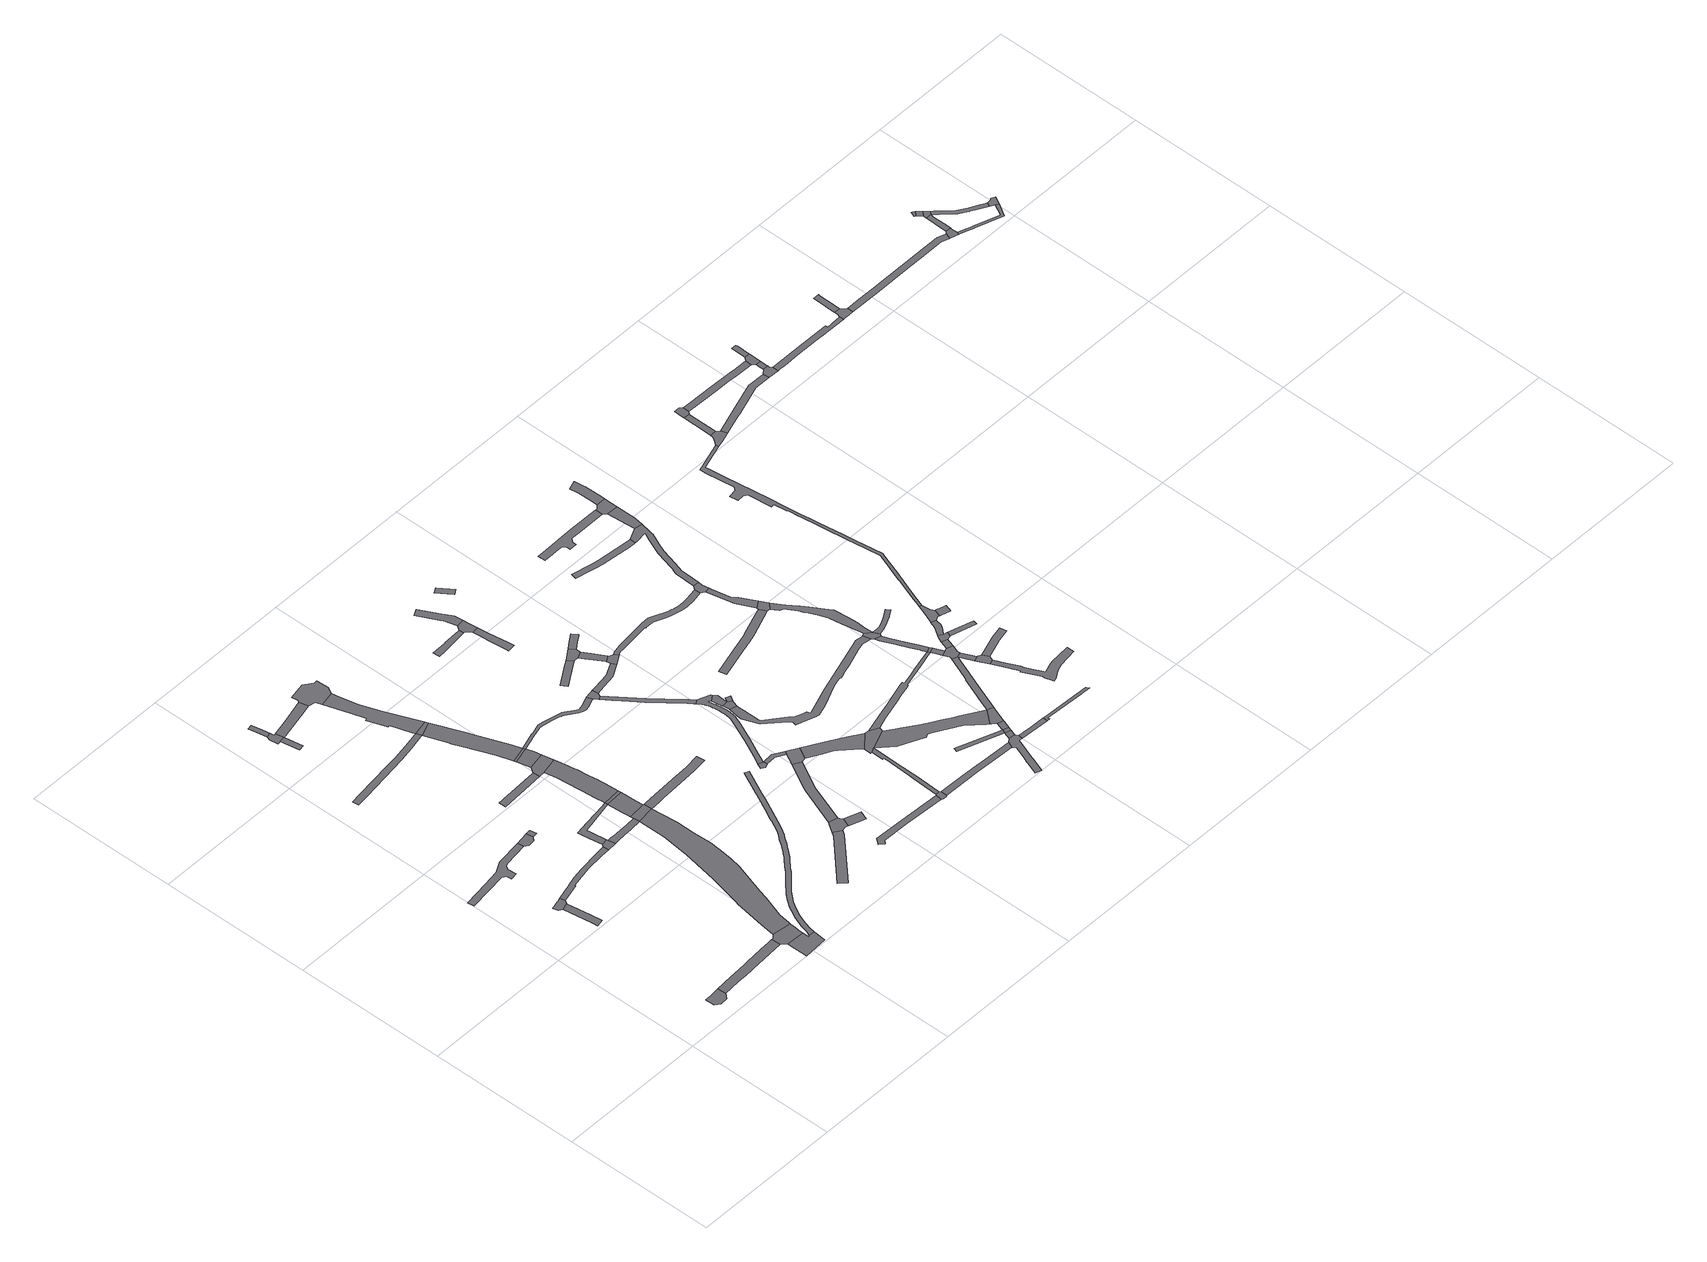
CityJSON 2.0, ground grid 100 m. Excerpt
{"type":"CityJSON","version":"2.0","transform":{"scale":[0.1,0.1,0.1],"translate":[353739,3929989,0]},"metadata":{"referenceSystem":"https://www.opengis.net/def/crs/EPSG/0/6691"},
"CityObjects":{
"road1":{"type":"Road","geometry":[{"type":"MultiSurface","lod":"1","boundaries":[[[0,1,2,3,4,5,6,7,8]]]}]},
"road2":{"type":"Road","attributes":{"RoadStructureAttribute.sectionType":"1"},"geometry":[{"type":"MultiSurface","lod":"1","boundaries":[[[9,10,11,12,13,14,15]]]}]},
"road3":{"type":"Road","geometry":[{"type":"MultiSurface","lod":"1","boundaries":[[[9,15,16,17,18,19,20,21,22,23]]]}]},
"road4":{"type":"Road","attributes":{"RoadStructureAttribute.sectionType":"1"},"geometry":[{"type":"MultiSurface","lod":"1","boundaries":[[[24,25,26,27,28,29,30,4,3,31,32,33,34,35,36,37]]]}]},
"road5":{"type":"Road","attributes":{"RoadStructureAttribute.sectionType":"1"},"geometry":[{"type":"MultiSurface","lod":"1","boundaries":[[[38,39,40,41,42,43,44,45,46,47,48,49,50,51,52,53]]]}]},
"road6":{"type":"Road","attributes":{"RoadStructureAttribute.sectionType":"1"},"geometry":[{"type":"MultiSurface","lod":"1","boundaries":[[[54,55,56,57,58,59,60,17,16,61,62,63,64,65,66,67]]]}]},
"road7":{"type":"Road","geometry":[{"type":"MultiSurface","lod":"1","boundaries":[[[36,68,69,70,71,72,73,74,37]]]}]},
"road8":{"type":"Road","geometry":[{"type":"MultiSurface","lod":"1","boundaries":[[[75,76,77,78,79,80,81,82,83,84,69,68]]]}]},
"road9":{"type":"Road","attributes":{"RoadStructureAttribute.sectionType":"1"},"geometry":[{"type":"MultiSurface","lod":"1","boundaries":[[[47,85,86,87,88,48]]]}]},
"road10":{"type":"Road","attributes":{"RoadStructureAttribute.sectionType":"1"},"geometry":[{"type":"MultiSurface","lod":"1","boundaries":[[[89,90,88,87]]]}]},
"road11":{"type":"Road","attributes":{"RoadStructureAttribute.sectionType":"1"},"geometry":[{"type":"MultiSurface","lod":"1","boundaries":[[[91,92,93,94]]]}]},
"road12":{"type":"Road","geometry":[{"type":"MultiSurface","lod":"1","boundaries":[[[95,94,93,96,97,98,99,100]]]}]},
"road13":{"type":"Road","attributes":{"RoadStructureAttribute.sectionType":"1"},"geometry":[{"type":"MultiSurface","lod":"1","boundaries":[[[101,102,103,104,99,98]]]}]},
"road14":{"type":"Road","geometry":[{"type":"MultiSurface","lod":"1","boundaries":[[[105,54,67,106,107,108]]]}]},
"road15":{"type":"Road","attributes":{"RoadStructureAttribute.sectionType":"1"},"geometry":[{"type":"MultiSurface","lod":"1","boundaries":[[[109,110,111,112,113,114,115,116,117,118,119,120,121]]]}]},
"road16":{"type":"Road","attributes":{"function":"3","RoadStructureAttribute.sectionType":"1"},"geometry":[{"type":"MultiSurface","lod":"1","boundaries":[[[122,123,124,125,126,127,128,129,130,131,132,133,134,73,72,135,136,137,138,139,140,141,142,143,144,145,146,147,148]]]}]},
"road17":{"type":"Road","attributes":{"RoadStructureAttribute.sectionType":"1"},"geometry":[{"type":"MultiSurface","lod":"1","boundaries":[[[149,150,151,152,153,154,155,105,108,156,157,158,159,160]]]}]},
"road18":{"type":"Road","attributes":{"RoadStructureAttribute.sectionType":"1"},"geometry":[{"type":"MultiSurface","lod":"1","boundaries":[[[161,162,163,164,165,166,167,96,93]]]}]},
"road19":{"type":"Road","attributes":{"RoadStructureAttribute.sectionType":"1"},"geometry":[{"type":"MultiSurface","lod":"1","boundaries":[[[168,169,170,107,106,171,172,173,174,122,175]]]}]},
"road20":{"type":"Road","attributes":{"RoadStructureAttribute.sectionType":"1"},"geometry":[{"type":"MultiSurface","lod":"1","boundaries":[[[176,177,178,179,180,181]]]}]},
"road21":{"type":"Road","geometry":[{"type":"MultiSurface","lod":"1","boundaries":[[[182,183,175,122,148,184]]]}]},
"road22":{"type":"Road","attributes":{"RoadStructureAttribute.sectionType":"1"},"geometry":[{"type":"MultiSurface","lod":"1","boundaries":[[[185,186,183,182,187,188,160]]]}]},
"road23":{"type":"Road","geometry":[{"type":"MultiSurface","lod":"1","boundaries":[[[189,190,149,160,188]]]}]},
"road24":{"type":"Road","geometry":[{"type":"MultiSurface","lod":"1","boundaries":[[[191,192,193,194,195,196,197,198,199,200,201,202,203,204,205,206,207,208,209,210,211,212,213,214,215,216,217,218,219,220,221,222,223,224,225,226,227,228,229,230,231,232,233,234,235,236,237,238,239,240,241,242,243,244,245,246,247,248,249,250,251,252,253,254,255,256,257,258,259,260,261,262,263,264,265,266,267,268,269,270,271,272,273,274,82,81]]]}]},
"road25":{"type":"Road","geometry":[{"type":"MultiSurface","lod":"1","boundaries":[[[275,165,164,276,277,278,279,280,281,282,283]]]}]},
"road26":{"type":"Road","attributes":{"function":"3","RoadStructureAttribute.sectionType":"1"},"geometry":[{"type":"MultiSurface","lod":"1","boundaries":[[[284,285,286,287,278,277,288,289,290,291,292,293,121]]]}]},
"road27":{"type":"Road","geometry":[{"type":"MultiSurface","lod":"1","boundaries":[[[120,294,284,121]]]}]},
"road28":{"type":"Road","attributes":{"function":"3","RoadStructureAttribute.sectionType":"1"},"geometry":[{"type":"MultiSurface","lod":"1","boundaries":[[[295,296,297,298,299,300,301,302,303,304,305,306,307,308,190,189]]]}]},
"road29":{"type":"Road","geometry":[{"type":"MultiSurface","lod":"1","boundaries":[[[180,303,302,309,310,181]]]}]},
"road30":{"type":"Road","attributes":{"function":"3","RoadStructureAttribute.sectionType":"1"},"geometry":[{"type":"MultiSurface","lod":"1","boundaries":[[[311,312,313,294,120,314,315,316,317,318,319]]]}]},
"road31":{"type":"Road","attributes":{"function":"3","RoadStructureAttribute.sectionType":"1"},"geometry":[{"type":"MultiSurface","lod":"1","boundaries":[[[320,310,309,321,322]]]}]},
"road32":{"type":"Road","geometry":[{"type":"MultiSurface","lod":"1","boundaries":[[[319,318,323,320,322]]]}]},
"road33":{"type":"Road","attributes":{"RoadStructureAttribute.sectionType":"1"},"geometry":[{"type":"MultiSurface","lod":"1","boundaries":[[[324,325,326,327,328,329]]]}]},
"road34":{"type":"Road","attributes":{"RoadStructureAttribute.sectionType":"1"},"geometry":[{"type":"MultiSurface","lod":"1","boundaries":[[[330,331,332,333,334,335,336,337,338,339,340,184,148]]]}]},
"road35":{"type":"Road","geometry":[{"type":"MultiSurface","lod":"1","boundaries":[[[328,341,342,343,344,345,346,347,329]]]}]},
"road36":{"type":"Road","attributes":{"RoadStructureAttribute.sectionType":"1"},"geometry":[{"type":"MultiSurface","lod":"1","boundaries":[[[322,348,349,350,351,352,353,354,355,356,357,358,359,360,361,362,363,364,365,366,367,368,369,370,371,372,373,374,375,376,377,378,379,380,319]]]}]},
"road37":{"type":"Road","attributes":{"RoadStructureAttribute.sectionType":"1"},"geometry":[{"type":"MultiSurface","lod":"1","boundaries":[[[381,382,343,342]]]}]},
"road38":{"type":"Road","attributes":{"RoadStructureAttribute.sectionType":"1"},"geometry":[{"type":"MultiSurface","lod":"1","boundaries":[[[383,384,346,345,385,386,387,388]]]}]},
"road39":{"type":"Road","attributes":{"RoadStructureAttribute.sectionType":"1"},"geometry":[{"type":"MultiSurface","lod":"1","boundaries":[[[389,390,391,392,393,394,395,396]]]}]},
"road40":{"type":"Road","geometry":[{"type":"MultiSurface","lod":"1","boundaries":[[[397,398,399,400,401,402]]]}]},
"road41":{"type":"Road","geometry":[{"type":"MultiSurface","lod":"1","boundaries":[[[401,403,404,405,406,402]]]}]},
"road42":{"type":"Road","geometry":[{"type":"MultiSurface","lod":"1","boundaries":[[[407,408,409,410,367,366,411,412]]]}]},
"road43":{"type":"Road","attributes":{"RoadStructureAttribute.sectionType":"1"},"geometry":[{"type":"MultiSurface","lod":"1","boundaries":[[[413,414,415,416,417,418,419,420]]]}]},
"road44":{"type":"Road","geometry":[{"type":"MultiSurface","lod":"1","boundaries":[[[387,421,422,405,404,388]]]}]},
"road45":{"type":"Road","attributes":{"RoadStructureAttribute.sectionType":"1"},"geometry":[{"type":"MultiSurface","lod":"1","boundaries":[[[423,424,425,426,427,428]]]}]},
"road46":{"type":"Road","attributes":{"RoadStructureAttribute.sectionType":"1"},"geometry":[{"type":"MultiSurface","lod":"1","boundaries":[[[429,430,431,432,433,434,435,412,411,436,437,438,439,440,441,442]]]}]},
"road47":{"type":"Road","attributes":{"RoadStructureAttribute.sectionType":"1"},"geometry":[{"type":"MultiSurface","lod":"1","boundaries":[[[443,444,445,446,447,448,449,450,451,452,453,454,455,456,457,458,459,460,461,462,463,398,397,464,465,466,467,468,469,470,471,472,473,474,475,476,477,478,479,480,481,482,483,484,429,442]]]}]},
"road48":{"type":"Road","geometry":[{"type":"MultiSurface","lod":"1","boundaries":[[[396,395,485,486,487,488,489,490]]]}]},
"road49":{"type":"Road","attributes":{"RoadStructureAttribute.sectionType":"1"},"geometry":[{"type":"MultiSurface","lod":"1","boundaries":[[[491,492,493,494,495,496,408,407]]]}]},
"road50":{"type":"Road","attributes":{"RoadStructureAttribute.sectionType":"1"},"geometry":[{"type":"MultiSurface","lod":"1","boundaries":[[[497,498,499,500,501,502,503,504,505]]]}]},
"road51":{"type":"Road","geometry":[{"type":"MultiSurface","lod":"1","boundaries":[[[504,506,507,508,413,420,509,505]]]}]},
"road52":{"type":"Road","attributes":{"RoadStructureAttribute.sectionType":"1"},"geometry":[{"type":"MultiSurface","lod":"1","boundaries":[[[510,511,512,513,514,515,516,517,518,519,508,507]]]}]},
"road53":{"type":"Road","attributes":{"RoadStructureAttribute.sectionType":"1"},"geometry":[{"type":"MultiSurface","lod":"1","boundaries":[[[489,520,521,522,523,524,525,526,527,528,529,530,531,532,490]]]}]},
"road54":{"type":"Road","attributes":{"RoadStructureAttribute.sectionType":"1"},"geometry":[{"type":"MultiSurface","lod":"1","boundaries":[[[533,534,422,421,535,536,537,538,539,540,541]]]}]},
"road55":{"type":"Road","geometry":[{"type":"MultiSurface","lod":"1","boundaries":[[[542,423,428,543,544,545,546]]]}]},
"road56":{"type":"Road","geometry":[{"type":"MultiSurface","lod":"1","boundaries":[[[547,548,549,550,551,552,553]]]}]},
"road57":{"type":"Road","geometry":[{"type":"MultiSurface","lod":"1","boundaries":[[[554,555,556,483,482,557,558,559,548,547]]]}]},
"road58":{"type":"Road","attributes":{"RoadStructureAttribute.sectionType":"1"},"geometry":[{"type":"MultiSurface","lod":"1","boundaries":[[[560,544,543,561,562,563]]]}]},
"road59":{"type":"Road","geometry":[{"type":"MultiSurface","lod":"1","boundaries":[[[553,564,565,547]]]}]},
"road60":{"type":"Road","geometry":[{"type":"MultiSurface","lod":"1","boundaries":[[[566,567,563,562,494,493,568]]]}]},
"road61":{"type":"Road","attributes":{"RoadStructureAttribute.sectionType":"1"},"geometry":[{"type":"MultiSurface","lod":"1","boundaries":[[[545,569,570,571,572,573,574,546]]]}]},
"road62":{"type":"Road","geometry":[{"type":"MultiSurface","lod":"1","boundaries":[[[575,576,577,578,541,540,579,525,524]]]}]},
"road63":{"type":"Road","geometry":[{"type":"MultiSurface","lod":"1","boundaries":[[[580,581,582,583]]]}]},
"road64":{"type":"Road","attributes":{"RoadStructureAttribute.sectionType":"1"},"geometry":[{"type":"MultiSurface","lod":"1","boundaries":[[[584,585,586,587,588,488,487,589,590,591,592]]]}]},
"road65":{"type":"Road","attributes":{"RoadStructureAttribute.sectionType":"1"},"geometry":[{"type":"MultiSurface","lod":"1","boundaries":[[[593,594,595,596,597,598,599,600,601,602,603,604,605,575,524,606,607,608,609,610,611,612,613,614,615]]]}]},
"road66":{"type":"Road","attributes":{"RoadStructureAttribute.sectionType":"1"},"geometry":[{"type":"MultiSurface","lod":"1","boundaries":[[[616,617,618,619]]]}]},
"road67":{"type":"Road","attributes":{"RoadStructureAttribute.sectionType":"1"},"geometry":[{"type":"MultiSurface","lod":"1","boundaries":[[[620,621,622,623,624,625,626,627,628,629,630,631,632,633,634,635,636,637,638,639,640,551,550,641,642,643,644,645,646,647,648,649,650,651,652,653,654,655,656,657,658,659,660,661,662,663,664,665,666,667,668]]]}]},
"road68":{"type":"Road","attributes":{"RoadStructureAttribute.sectionType":"1"},"geometry":[{"type":"MultiSurface","lod":"1","boundaries":[[[669,670,671,672,673,674,675,676,677,678,679,680,681,682,683,684,584,592]]]}]},
"road69":{"type":"Road","attributes":{"RoadStructureAttribute.sectionType":"1"},"geometry":[{"type":"MultiSurface","lod":"1","boundaries":[[[685,686,687,688,689,690,691,692,693,694,695,696,697,698,699,566,568,700,701,702,703,704,705,706,707,708,709,710,711,712,713,714,715,716,717,718,719,720,721]]]}]},
"road70":{"type":"Road","geometry":[{"type":"MultiSurface","lod":"1","boundaries":[[[683,682,722,619]]]}]},
"road71":{"type":"Road","geometry":[{"type":"MultiSurface","lod":"1","boundaries":[[[616,619,722,723]]]}]},
"road72":{"type":"Road","attributes":{"RoadStructureAttribute.sectionType":"1"},"geometry":[{"type":"MultiSurface","lod":"1","boundaries":[[[724,725,726,727,728,729,730,731,732,733,734,735,736,737,738]]]}]},
"road73":{"type":"Road","attributes":{"RoadStructureAttribute.sectionType":"1"},"geometry":[{"type":"MultiSurface","lod":"1","boundaries":[[[739,740,741,742,743,744,745,746,747,748,749,578,577,750,751,752,753,754,755,756,757,758,759,760,761]]]}]},
"road74":{"type":"Road","attributes":{"RoadStructureAttribute.sectionType":"1"},"geometry":[{"type":"MultiSurface","lod":"1","boundaries":[[[762,763,764,765,766,767,768,616,723]]]}]},
"road75":{"type":"Road","geometry":[{"type":"MultiSurface","lod":"1","boundaries":[[[769,765,764,770,771,772,593,615]]]}]},
"road76":{"type":"Road","geometry":[{"type":"MultiSurface","lod":"1","boundaries":[[[773,774,775,776,681,680]]]}]},
"road77":{"type":"Road","attributes":{"RoadStructureAttribute.sectionType":"1"},"geometry":[{"type":"MultiSurface","lod":"1","boundaries":[[[777,778,779,780,781,782,783,784,785,786,787,788,789]]]}]},
"road78":{"type":"Road","geometry":[{"type":"MultiSurface","lod":"1","boundaries":[[[720,790,791,792,793,794,795,796,797,721]]]}]},
"road79":{"type":"Road","attributes":{"RoadStructureAttribute.sectionType":"1"},"geometry":[{"type":"MultiSurface","lod":"1","boundaries":[[[798,799,800,801,802,803,804,805,806,807,593,772,808,809,810,800,811]]]}]},
"road80":{"type":"Road","attributes":{"RoadStructureAttribute.sectionType":"1"},"geometry":[{"type":"MultiSurface","lod":"1","boundaries":[[[790,812,813,814,815,816,817,818,819,820,821,791]]]}]},
"road81":{"type":"Road","geometry":[{"type":"MultiSurface","lod":"1","boundaries":[[[724,738,822,823,824,816,815]]]}]},
"road82":{"type":"Road","attributes":{"RoadStructureAttribute.sectionType":"1"},"geometry":[{"type":"MultiSurface","lod":"1","boundaries":[[[773,825,826,827,828,829,830,831,832,833,774]]]}]},
"road83":{"type":"Road","attributes":{"RoadStructureAttribute.sectionType":"1"},"geometry":[{"type":"MultiSurface","lod":"1","boundaries":[[[834,835,836,837,838,839,840,841,842,843,844,845,846,847]]]}]},
"road84":{"type":"Road","attributes":{"RoadStructureAttribute.sectionType":"1"},"geometry":[{"type":"MultiSurface","lod":"1","boundaries":[[[848,849,850,851,852,853,854,855,856,857,823,822,858,859,860,861,862,863,864,865,866,867,868,869,870,871,872]]]}]},
"road85":{"type":"Road","geometry":[{"type":"MultiSurface","lod":"1","boundaries":[[[871,620,668,873,874,875,876,872]]]}]},
"road86":{"type":"Road","attributes":{"RoadStructureAttribute.sectionType":"1"},"geometry":[{"type":"MultiSurface","lod":"1","boundaries":[[[877,878,879,880,881,875,874,882,883,884,885,886,887,888,889,761,890]]]}]},
"road87":{"type":"Road","geometry":[{"type":"MultiSurface","lod":"1","boundaries":[[[761,760,891,890]]]}]},
"road88":{"type":"Road","attributes":{"RoadStructureAttribute.sectionType":"1"},"geometry":[{"type":"MultiSurface","lod":"1","boundaries":[[[891,760,892,893,894]]]}]},
"road89":{"type":"Road","geometry":[{"type":"MultiSurface","lod":"1","boundaries":[[[893,895,896,801,800,799,897,898,899,894]]]}]},
"road90":{"type":"Road","attributes":{"RoadStructureAttribute.sectionType":"1"},"geometry":[{"type":"MultiSurface","lod":"1","boundaries":[[[900,901,902,777,789,903,904,905,906,907,908,909,910,911,912,913,914,915,797,796,916,917,918,919,920,921,922,923,924,925]]]}]},
"road91":{"type":"Road","geometry":[{"type":"MultiSurface","lod":"1","boundaries":[[[926,927,928,798,811,929,930]]]}]},
"road92":{"type":"Road","attributes":{"RoadStructureAttribute.sectionType":"1"},"geometry":[{"type":"MultiSurface","lod":"1","boundaries":[[[931,899,898,932,933]]]}]},
"road93":{"type":"Road","attributes":{"RoadStructureAttribute.sectionType":"1"},"geometry":[{"type":"MultiSurface","lod":"1","boundaries":[[[876,934,935,936,937,938,939,940,941,942,943,944,945,946,947,948,949,950,951,872]]]}]},
"road94":{"type":"Road","geometry":[{"type":"MultiSurface","lod":"1","boundaries":[[[952,953,954,931,933,955,956]]]}]},
"road95":{"type":"Road","attributes":{"RoadStructureAttribute.sectionType":"1"},"geometry":[{"type":"MultiSurface","lod":"1","boundaries":[[[952,957,958,959,960,961,962,953]]]}]},
"road96":{"type":"Road","attributes":{"RoadStructureAttribute.sectionType":"1"},"geometry":[{"type":"MultiSurface","lod":"1","boundaries":[[[963,964,965,966,967,968,969,970,971,972,973,974,975,976,977,978,979,980,981,982,983,984,926,930]]]}]},
"road97":{"type":"Road","attributes":{"RoadStructureAttribute.sectionType":"1"},"geometry":[{"type":"MultiSurface","lod":"1","boundaries":[[[927,985,986,987,988,989,990,991,992,928]]]}]},
"road98":{"type":"Road","geometry":[{"type":"MultiSurface","lod":"1","boundaries":[[[993,901,900,994,995,996]]]}]},
"road99":{"type":"Road","attributes":{"RoadStructureAttribute.sectionType":"1"},"geometry":[{"type":"MultiSurface","lod":"1","boundaries":[[[997,998,956,955]]]}]},
"road100":{"type":"Road","geometry":[{"type":"MultiSurface","lod":"1","boundaries":[[[995,999,1000,1001,834,847,996]]]}]},
"road101":{"type":"Road","geometry":[{"type":"MultiSurface","lod":"1","boundaries":[[[1002,1003,1004,1005,1006,961,960,1007,1008,1009]]]}]},
"road102":{"type":"Road","attributes":{"RoadStructureAttribute.sectionType":"1"},"geometry":[{"type":"MultiSurface","lod":"1","boundaries":[[[1010,1011,1012,1000,999,1013,1014,1015,1016,1017,1018]]]}]},
"road103":{"type":"Road","geometry":[{"type":"MultiSurface","lod":"1","boundaries":[[[1008,1019,1020,1021,1022,1023,1024,1009]]]}]},
"road104":{"type":"Road","geometry":[{"type":"MultiSurface","lod":"1","boundaries":[[[1025,1026,1027,1028,1029,1030,1031,1032,1033,1034,1035,1036,1037,1038,1039,1040,1041,1042,1043,1044,1045,1046,1047,1048,1049,1050,1051,1052,1053,1054,1055,1004,1003,1056,1057,1058,1059,1060,1061,1062,1063,1064,1065,1066,1067,1068,1069,1070,1071,1072,1073,1074,1075]]]}]},
"road105":{"type":"Road","geometry":[{"type":"MultiSurface","lod":"1","boundaries":[[[1076,1077,1078,1075,1074,1079,1080,1081,1082,1083]]]}]},
"road106":{"type":"Road","attributes":{"RoadStructureAttribute.sectionType":"1"},"geometry":[{"type":"MultiSurface","lod":"1","boundaries":[[[1084,1085,1086,1076,1083]]]}]},
"road107":{"type":"Road","geometry":[{"type":"MultiSurface","lod":"1","boundaries":[[[1087,1088,1089,1090,1085,1084,1091,1092]]]}]},
"road108":{"type":"Road","attributes":{"RoadStructureAttribute.sectionType":"1"},"geometry":[{"type":"MultiSurface","lod":"1","boundaries":[[[1093,1094,1095,1096,1097,1098,1099,1100,1101,1081,1080]]]}]},
"road109":{"type":"Road","attributes":{"RoadStructureAttribute.sectionType":"1"},"geometry":[{"type":"MultiSurface","lod":"1","boundaries":[[[1091,1102,1103,1104,1105,1106,1107,1108,1109,1110,1111,1092]]]}]},
"road110":{"type":"Road","geometry":[{"type":"MultiSurface","lod":"1","boundaries":[[[1112,1113,1114,1115,1099,1098,1116]]]}]},
"road111":{"type":"Road","attributes":{"RoadStructureAttribute.sectionType":"1"},"geometry":[{"type":"MultiSurface","lod":"1","boundaries":[[[1117,1115,1114,1118,1119,1120]]]}]},
"road112":{"type":"Road","geometry":[{"type":"MultiSurface","lod":"1","boundaries":[[[1119,1121,1122,1107,1106,1120]]]}]},
"road113":{"type":"Road","attributes":{"RoadStructureAttribute.sectionType":"1"},"geometry":[{"type":"MultiSurface","lod":"1","boundaries":[[[1123,1124,1125,1122,1121,1126,1127,1128,1129,1130]]]}]},
"road114":{"type":"Road","attributes":{"RoadStructureAttribute.sectionType":"1"},"geometry":[{"type":"MultiSurface","lod":"1","boundaries":[[[1131,1132,1133,1134,1135,1136,1137,1138,1139,1140,1141,1142,1143,1144,1145,1146,1147,1112,1116]]]}]},
"road115":{"type":"Road","geometry":[{"type":"MultiSurface","lod":"1","boundaries":[[[1148,1140,1139,1149,1150,1151,1152,1153,1154]]]}]},
"road116":{"type":"Road","attributes":{"RoadStructureAttribute.sectionType":"1"},"geometry":[{"type":"MultiSurface","lod":"1","boundaries":[[[1155,1156,1157,1154,1153,1158,1159,1160,1161]]]}]},
"road117":{"type":"Road","attributes":{"RoadStructureAttribute.sectionType":"1"},"geometry":[{"type":"MultiSurface","lod":"1","boundaries":[[[1162,1163,1164,1165,1166,1167,1168,1169,1170,1152,1151,1171,1172,1173,1174,1175,1176]]]}]},
"road118":{"type":"Road","geometry":[{"type":"MultiSurface","lod":"1","boundaries":[[[1177,1178,1162,1176,1179,1180,1181,1182]]]}]},
"road119":{"type":"Road","geometry":[{"type":"MultiSurface","lod":"1","boundaries":[[[1183,1184,1185,1186,1187]]]}]},
"road120":{"type":"Road","attributes":{"RoadStructureAttribute.sectionType":"1"},"geometry":[{"type":"MultiSurface","lod":"1","boundaries":[[[1188,1189,1185,1184]]]}]},
"road121":{"type":"Road","geometry":[{"type":"MultiSurface","lod":"1","boundaries":[[[1188,1190,1191,1192,1189]]]}]},
"road122":{"type":"Road","attributes":{"RoadStructureAttribute.sectionType":"1"},"geometry":[{"type":"MultiSurface","lod":"1","boundaries":[[[1193,1194,1195,1196,1197,1180,1179,1198,1199,1200,1201,1202,1203]]]}]},
"road123":{"type":"Road","attributes":{"RoadStructureAttribute.sectionType":"1"},"geometry":[{"type":"MultiSurface","lod":"1","boundaries":[[[1204,1205,1206,1191,1207,1208,1209,1210,1211,1212,1213,1214,1215,1216,1217,1218,1219,1220,1221,1222,1223,1192,1191,1190,1224,1225,1177,1182]]]}]},
"road124":{"type":"Road","geometry":[{"type":"MultiSurface","lod":"1","boundaries":[[[1226,1227,1228,1229,1230,1231,1232,1233,1234,1215,1214,1235,1193,1203]]]}]}
},
"vertices":[
[352,104,0],[353,104,0],[402,106,0],[431,140,0],[427,196,0],[393,193,0],[365,191,0],[318,188,0],[322,130,0],
[316,1246,0],[344,1056,0],[349,1020,0],[349,1018,0],[396,1027,0],[384,1111,0],[362,1261,0],
[376,1283,0],[366,1317,0],[356,1314,0],[339,1309,0],[338,1309,0],[314,1302,0],[283,1294,0],[293,1260,0],
[885,229,0],[814,224,0],[691,215,0],[684,214,0],[667,213,0],[495,201,0],[486,200,0],[543,147,0],[616,151,0],[669,155,0],[680,155,0],[871,169,0],[917,172,0],[912,231,0],
[8,1629,0],[275,1667,0],[299,1649,0],[303,1618,0],[348,1625,0],[342,1675,0],[342,1676,0],[355,1703,0],[371,1713,0],[536,1736,0],[530,1778,0],[355,1754,0],[283,1713,0],[228,1704,0],[178,1697,0],[2,1672,0],
[826,1405,0],[764,1398,0],[620,1382,0],[541,1366,0],[477,1348,0],[466,1345,0],[435,1336,0],[382,1285,0],[497,1316,0],[495,1323,0],[499,1324,0],[643,1352,0],[772,1365,0],[828,1369,0],
[946,143,0],[1066,139,0],[1067,157,0],[1069,214,0],[1072,238,0],[948,254,0],[926,232,0],
[946,89,0],[947,43,0],[949,3,0],[1106,10,0],[1108,42,0],[1112,73,0],[1114,96,0],[1076,99,0],[1065,90,0],[1065,99,0],
[560,1717,0],[605,1724,0],[623,1746,0],[617,1791,0],
[658,1751,0],[652,1795,0],
[265,3159,0],[304,3166,0],[281,3289,0],[242,3283,0],
[219,3279,0],[268,3342,0],[257,3339,0],[252,3366,0],[222,3360,0],[211,3334,0],
[242,3417,0],[228,3486,0],[199,3481,0],[209,3427,0],
[838,1421,0],[892,1374,0],[882,1419,0],[880,1428,0],
[777,2765,0],[706,2750,0],[578,2727,0],[490,2715,0],[230,2680,0],[161,2671,0],[167,2631,0],[242,2641,0],[584,2687,0],[684,2707,0],[790,2730,0],[802,2732,0],[789,2767,0],
[1110,1389,0],[1110,1208,0],[1090,1027,0],[1047,783,0],[1033,726,0],[1027,697,0],[1025,690,0],[1003,596,0],[999,578,0],[993,553,0],[988,522,0],[960,348,0],[950,271,0],[1074,251,0],[1083,327,0],[1133,474,0],[1150,529,0],[1193,669,0],[1216,742,0],[1230,823,0],[1243,921,0],[1246,990,0],[1244,1066,0],[1243,1108,0],[1241,1233,0],[1231,1348,0],[1227,1405,0],
[1086,1627,0],[1073,1625,0],[1057,1623,0],[909,1600,0],[812,1585,0],[818,1550,0],[830,1472,0],[863,1538,0],[859,1560,0],[930,1575,0],[1043,1599,0],[1089,1609,0],
[285,3289,0],[290,3290,0],[502,3338,0],[555,3351,0],[536,3409,0],[389,3372,0],[334,3359,0],
[1040,1425,0],[927,1421,0],[910,1421,0],[914,1376,0],[979,1380,0],[994,1381,0],[1036,1383,0],[1105,1430,0],
[954,2077,0],[695,2062,0],[698,2017,0],[960,2033,0],[1000,2035,0],[997,2080,0],
[1218,1461,0],[1103,1450,0],[1224,1461,0],
[1098,1508,0],[1101,1475,0],[1214,1512,0],[1207,1617,0],
[1206,1636,0],[1088,1628,0],
[1114,98,0],[1115,110,0],[1118,125,0],[1122,142,0],[1129,171,0],[1138,195,0],[1144,214,0],[1155,242,0],[1167,263,0],[1179,286,0],[1188,304,0],[1198,319,0],[1211,339,0],[1225,356,0],[1240,375,0],[1250,386,0],[1264,401,0],[1278,414,0],[1291,428,0],[1322,455,0],[1375,504,0],[1396,527,0],[1407,539,0],[1434,565,0],[1457,588,0],[1476,612,0],[1493,631,0],[1495,635,0],[1523,670,0],[1546,704,0],[1564,726,0],[1580,750,0],[1593,772,0],[1609,801,0],[1619,823,0],[1634,855,0],[1653,888,0],[1669,921,0],[1702,991,0],[1721,1031,0],[1803,1200,0],[1775,1211,0],[1703,1062,0],[1696,1047,0],[1641,934,0],[1627,902,0],[1607,869,0],[1599,850,0],[1592,835,0],[1582,814,0],[1567,787,0],[1555,765,0],[1540,744,0],[1522,722,0],[1499,688,0],[1472,654,0],[1457,636,0],[1453,632,0],[1434,608,0],[1413,587,0],[1395,570,0],[1386,560,0],[1353,525,0],[1302,477,0],[1280,459,0],[1270,450,0],[1257,435,0],[1243,422,0],[1228,407,0],[1217,395,0],[1203,377,0],[1201,375,0],[1187,357,0],[1172,335,0],[1162,319,0],[1152,300,0],[1141,277,0],[1128,255,0],[1116,225,0],[1109,205,0],[1100,180,0],[1092,149,0],[1089,135,0],[1088,130,0],
[548,3423,0],[599,3344,0],[612,3305,0],[708,3324,0],[733,3368,0],[727,3447,0],[707,3446,0],[652,3489,0],[539,3464,0],
[889,2790,0],[791,3030,0],[746,3155,0],[720,3273,0],[667,3137,0],[696,3048,0],[681,3042,0],[726,2916,0],[738,2920,0],[782,2783,0],
[897,2771,0],
[1199,1731,0],[1195,1765,0],[1194,1775,0],[1185,1842,0],[1176,1917,0],[1173,1930,0],[1165,1971,0],[1147,2060,0],[1038,2037,0],[1055,1953,0],[1078,1726,0],[1079,1714,0],[1084,1669,0],[1086,1651,0],
[1131,2139,0],[1021,2117,0],
[1079,2315,0],[991,2540,0],[985,2556,0],[857,2581,0],[862,2568,0],[885,2510,0],[961,2320,0],[993,2222,0],[1100,2251,0],
[997,2205,0],[1121,2189,0],[1106,2234,0],
[993,2221,0],
[1740,514,0],[1481,254,0],[1524,211,0],[1786,476,0],[1807,507,0],[1757,540,0],
[1246,1406,0],[1311,1411,0],[1337,1412,0],[1482,1421,0],[1603,1429,0],[1703,1440,0],[1696,1493,0],[1595,1479,0],[1476,1473,0],[1471,1473,0],[1244,1462,0],
[1836,516,0],[1853,510,0],[1874,566,0],[1865,585,0],[1861,593,0],[1802,607,0],[1793,594,0],
[1220,2270,0],[1227,2272,0],[1279,2286,0],[1291,2287,0],[1297,2288,0],[1370,2274,0],[1415,2263,0],[1428,2259,0],[1429,2258,0],[1430,2258,0],[1444,2251,0],[1512,2204,0],[1535,2194,0],[1548,2190,0],[1557,2190,0],[1583,2195,0],[1592,2199,0],[1613,2208,0],[1644,2220,0],[1630,2255,0],[1599,2242,0],[1569,2230,0],[1535,2221,0],[1524,2226,0],[1451,2275,0],[1441,2278,0],[1433,2279,0],[1432,2279,0],[1361,2295,0],[1328,2302,0],[1294,2309,0],[1223,2289,0],[1215,2287,0],
[1961,470,0],[1982,527,0],
[1918,903,0],[1899,867,0],[1953,842,0],[1968,871,0],[2054,1031,0],[2001,1059,0],
[2087,318,0],[1885,325,0],[1856,288,0],[1887,263,0],[1904,284,0],[2086,278,0],[2352,264,0],[2355,304,0],
[1906,1189,0],[1879,1203,0],[1861,1167,0],[1887,1153,0],[1914,1164,0],[1913,1189,0],
[1978,1167,0],[2040,1132,0],[2052,1154,0],[1984,1193,0],
[1696,2227,0],[1690,2265,0],[1674,2262,0],[1668,2261,0],[1664,2189,0],[1688,2207,0],
[1547,3126,0],[1427,3120,0],[1419,3119,0],[1321,3115,0],[1322,3091,0],[1323,3069,0],[1375,3075,0],[1551,3094,0],
[2083,1039,0],[2124,1114,0],
[1770,2530,0],[1735,2508,0],[1604,2424,0],[1628,2386,0],[1759,2470,0],[1795,2492,0],
[2022,1787,0],[2016,1795,0],[2002,1811,0],[1992,1824,0],[1974,1847,0],[1844,2005,0],[1717,2170,0],[1708,2132,0],[1716,2122,0],[1820,1986,0],[1969,1805,0],[1979,1792,0],[1992,1777,0],[1997,1770,0],
[1999,1768,0],[2005,1760,0],[2011,1751,0],[2017,1741,0],[2023,1729,0],[2027,1719,0],[2028,1718,0],[2031,1705,0],[2034,1691,0],[2036,1681,0],[2039,1668,0],[2041,1654,0],[2043,1642,0],[2044,1611,0],[2044,1586,0],[2039,1552,0],[2033,1536,0],[2020,1501,0],[1964,1379,0],[1908,1260,0],[1888,1219,0],[1922,1222,0],[1937,1253,0],[1992,1366,0],[2000,1385,0],[2048,1489,0],[2066,1537,0],[2069,1544,0],[2074,1584,0],[2074,1611,0],[2073,1645,0],[2071,1660,0],[2068,1674,0],[2066,1686,0],[2064,1697,0],[2060,1712,0],[2056,1727,0],[2055,1731,0],[2065,1730,0],[2070,1721,0],[2108,1747,0],[2102,1756,0],
[2360,256,0],[2385,256,0],[2394,263,0],[2395,303,0],[2387,311,0],[2362,310,0],
[1717,2230,0],[1845,2251,0],[1932,2302,0],[1915,2331,0],[1828,2286,0],[1718,2269,0],
[1592,3009,0],[1599,2948,0],[1611,2839,0],[1613,2816,0],[1664,2822,0],[1658,2861,0],[1640,2995,0],[1630,3064,0],[1587,3058,0],
[1622,3122,0],[1618,3160,0],[1567,3156,0],[1557,3094,0],
[1614,3215,0],[1611,3221,0],[1604,3235,0],[1577,3285,0],[1510,3411,0],[1466,3388,0],[1536,3257,0],[1545,3240,0],[1546,3235,0],[1564,3169,0],
[2394,488,0],[2394,518,0],[2395,588,0],[2396,594,0],[2399,809,0],[2366,792,0],[2364,712,0],[2378,711,0],[2376,663,0],[2376,655,0],[2374,608,0],[2370,521,0],[2369,489,0],
[2362,978,0],[2242,1047,0],[2164,993,0],[2231,960,0],[2270,927,0],[2284,915,0],[2348,854,0],[2358,844,0],[2451,922,0],
[1826,2568,0],[1825,2493,0],[1869,2514,0],[1869,2544,0],[1843,2581,0],
[2123,1652,0],[2085,1647,0],[2089,1614,0],[2090,1602,0],[2137,1591,0],[2143,1621,0],[2152,1634,0],
[2124,1669,0],[2124,1681,0],[2125,1723,0],[2076,1694,0],[2079,1680,0],[2084,1651,0],
[1899,2464,0],[1860,2441,0],[1912,2361,0],[1948,2382,0],
[2172,1667,0],[2138,1679,0],
[1980,2365,0],[1951,2376,0],[1995,2340,0],
[1915,2577,0],[1954,2604,0],[1964,2612,0],[1938,2648,0],[1937,2648,0],[1889,2613,0],
[2530,862,0],[2534,876,0],[2537,889,0],[2477,918,0],[2356,792,0],
[1670,3423,0],[1739,3330,0],[1771,3354,0],[1706,3443,0],
[2930,284,0],[2744,292,0],[2650,297,0],[2562,299,0],[2403,303,0],[2566,259,0],[2648,257,0],[2785,250,0],[2912,245,0],
[3038,542,0],[2956,590,0],[2900,623,0],[2862,645,0],[2834,662,0],[2809,677,0],[2771,700,0],[2724,729,0],[2714,735,0],[2613,801,0],[2591,818,0],[2550,847,0],[2534,859,0],[2494,722,0],[2537,702,0],[2644,653,0],[2654,649,0],[2676,661,0],[2690,654,0],[2707,644,0],[2859,557,0],[2951,470,0],[2965,457,0],
[2979,373,0],[2694,475,0],[2685,450,0],[2970,348,0],
[3006,1436,0],[2998,1437,0],[2953,1442,0],[2914,1430,0],[2546,1314,0],[2540,1312,0],[2456,1281,0],[2374,1252,0],[2369,1251,0],[2366,1252,0],[2361,1272,0],[2339,1275,0],[2284,1296,0],[2266,1320,0],[2193,1374,0],[2159,1401,0],[2144,1415,0],[2136,1428,0],[2135,1468,0],[2134,1539,0],[2133,1574,0],[2081,1537,0],[2077,1506,0],[2118,1402,0],[2234,1295,0],[2251,1273,0],[2245,1250,0],[2316,1226,0],[2372,1207,0],[2375,1206,0],[2390,1206,0],[2445,1222,0],[2450,1224,0],[2475,1234,0],[2555,1268,0],[2570,1274,0],[2624,1297,0],[2680,1314,0],[2684,1306,0],[2701,1312,0],[2731,1322,0],[2787,1341,0],[2911,1383,0],[2956,1395,0],[2977,1392,0],[2990,1390,0],[2992,1390,0],[3003,1389,0],[3018,1387,0],
[2926,221,0],[2896,137,0],[2885,107,0],[2881,97,0],[2856,26,0],[2852,16,0],[2891,2,0],[2924,95,0],[2927,104,0],[2951,170,0],[2979,249,0],[3002,248,0],[3007,278,0],[2996,299,0],[2954,302,0],[2954,300,0],
[2574,2353,0],[2537,2348,0],[2500,2351,0],[2459,2358,0],[2454,2359,0],[2431,2366,0],[2361,2395,0],[2318,2412,0],[2267,2412,0],[2164,2400,0],[2076,2390,0],[2045,2387,0],[2037,2385,0],[2001,2377,0],[1999,2376,0],[2002,2344,0],[2011,2350,0],[2023,2351,0],[2048,2354,0],[2166,2367,0],[2252,2377,0],[2253,2370,0],[2262,2372,0],[2308,2372,0],[2315,2370,0],[2383,2342,0],[2389,2339,0],[2413,2332,0],[2432,2326,0],[2440,2324,0],[2453,2321,0],[2492,2314,0],[2526,2311,0],[2536,2310,0],[2582,2314,0],[2654,2329,0],[2653,2368,0],
[3008,334,0],
[3017,360,0],
[2774,2003,0],[2732,1988,0],[2612,1944,0],[2564,1926,0],[2561,1925,0],[2462,1898,0],[2267,1844,0],[2280,1796,0],[2475,1850,0],[2567,1875,0],[2576,1878,0],[2579,1879,0],[2619,1893,0],[2750,1941,0],[2800,1960,0],
[3099,1076,0],[3086,1072,0],[3008,1051,0],[2947,1034,0],[2889,1018,0],[2883,1031,0],[2861,1026,0],[2786,1005,0],[2701,981,0],[2614,957,0],[2532,934,0],[2613,915,0],[2744,952,0],[2812,971,0],[2873,988,0],[2888,993,0],[2886,998,0],[2945,1014,0],[2999,1029,0],[3082,1052,0],[3094,1055,0],[3160,1074,0],[3153,1091,0],
[3027,389,0],[3033,407,0],[3036,416,0],[2999,429,0],[2988,399,0],[2984,388,0],[2983,386,0],
[2975,449,0],[3059,480,0],[3072,513,0],[3077,527,0],
[3198,237,0],[3199,267,0],[3104,272,0],[3042,275,0],
[2706,2895,0],[2667,2896,0],[2467,2917,0],[2423,2925,0],[2288,2955,0],[2279,2917,0],[2374,2896,0],[2415,2887,0],[2461,2878,0],[2664,2857,0],[2669,2857,0],[2701,2856,0],[2705,2856,0],
[2681,2313,0],[2717,2320,0],[2715,2328,0],[2713,2335,0],[2711,2342,0],[2708,2366,0],[2709,2389,0],[2671,2391,0],
[3309,861,0],[3269,949,0],[3236,938,0],[3202,951,0],[3148,814,0],[3138,788,0],[3132,785,0],[3084,661,0],[3074,636,0],[3043,556,0],[3116,627,0],[3134,675,0],[3172,771,0],[3278,847,0],
[2713,2172,0],[2722,2133,0],[2727,2122,0],[2778,2020,0],[2822,2050,0],[2807,2078,0],[2769,2150,0],[2756,2165,0],[2744,2179,0],[2719,2307,0],
[2816,1958,0],[2853,1994,0],[2830,2036,0],
[3216,237,0],[3216,249,0],[3310,244,0],[3481,236,0],[3485,235,0],[3543,233,0],[3533,252,0],[3463,255,0],[3217,267,0],
[2749,3191,0],[2543,3191,0],[2336,3187,0],[2269,3185,0],[2271,3135,0],[2338,3137,0],[2406,3138,0],[2427,3116,0],[2427,3090,0],[2477,3090,0],[2477,3116,0],[2495,3140,0],[2543,3141,0],[2749,3141,0],
[3061,1472,0],[3065,1529,0],[3062,1593,0],[3050,1692,0],[3033,1719,0],[2976,1812,0],[2948,1852,0],[2945,1856,0],[2900,1916,0],[2885,1937,0],[2848,1913,0],[2872,1900,0],[2883,1882,0],[2914,1829,0],[2928,1800,0],[2933,1791,0],[2961,1731,0],[2971,1712,0],[2984,1671,0],[3001,1580,0],[3010,1532,0],[3012,1519,0],[3022,1465,0],[3025,1446,0],[3063,1415,0],
[3020,1385,0],[3033,1374,0],[3073,1361,0],[3081,1375,0],
[3161,1161,0],[3118,1258,0],[3104,1290,0],[3103,1292,0],[3075,1355,0],[3041,1343,0],[3081,1256,0],[3082,1252,0],[3085,1246,0],[3113,1181,0],[3137,1127,0],[3139,1122,0],[3143,1112,0],[3186,1106,0],
[3194,1089,0],
[3173,1049,0],[3190,1007,0],[3224,1022,0],
[3206,970,0],[3206,963,0],[3267,969,0],[3282,1013,0],[3244,1026,0],
[2837,2925,0],[2785,2934,0],[2759,2921,0],[2716,2855,0],[2796,2868,0],[2794,2859,0],[2785,2841,0],[2779,2828,0],[2753,2765,0],[2729,2707,0],[2713,2645,0],[2697,2586,0],[2689,2557,0],[2684,2557,0],[2675,2527,0],[2673,2452,0],[2713,2489,0],[2715,2521,0],[2724,2551,0],[2733,2586,0],[2748,2640,0],[2764,2699,0],[2784,2750,0],[2820,2830,0],[2821,2838,0],[2826,2862,0],
[3346,781,0],[3358,808,0],[3337,848,0],[3289,823,0],[3315,767,0],
[3262,1082,0],[3285,1023,0],[3300,1069,0],
[3130,1389,0],[3143,1394,0],[3161,1400,0],[3189,1414,0],[3214,1427,0],[3218,1429,0],[3260,1457,0],[3244,1482,0],[3198,1452,0],[3176,1440,0],[3158,1432,0],[3149,1428,0],[3121,1417,0],[3114,1415,0],[3102,1415,0],[3090,1414,0],[3079,1414,0],[3073,1415,0],
[3315,1114,0],[3287,1133,0],[3280,1123,0],[3330,1079,0],[3338,1108,0],
[3317,1116,0],[3349,1153,0],[3362,1175,0],[3369,1215,0],[3337,1227,0],[3321,1184,0],
[3348,694,0],[3383,617,0],[3389,606,0],[3382,602,0],[3436,486,0],[3435,470,0],[3456,416,0],[3472,421,0],[3521,451,0],[3526,453,0],[3571,470,0],[3696,489,0],[3695,535,0],[3626,531,0],[3560,527,0],[3541,520,0],[3475,496,0],[3457,535,0],[3445,562,0],[3422,611,0],[3414,633,0],[3378,710,0],
[3477,849,0],[3485,852,0],[3568,871,0],[3559,914,0],[3520,906,0],[3477,898,0],[3468,894,0],[3389,866,0],
[2781,2984,0],[2848,2990,0],[2848,3119,0],[2770,3119,0],
[3496,1030,0],[3505,1059,0],
[2848,3211,0],[2784,3211,0],[2762,3191,0],
[3409,1301,0],[3402,1354,0],[3387,1359,0],[3372,1316,0],[3342,1242,0],[3396,1229,0],[3407,1226,0],[3421,1274,0],
[2781,3351,0],[2784,3335,0],[2786,3237,0],[2848,3238,0],[2846,3340,0],[2844,3357,0],[2843,3360,0],[2834,3426,0],[2775,3409,0],
[3426,1220,0],[3437,1217,0],[3477,1205,0],[3492,1253,0],[3451,1265,0],[3439,1268,0],
[3520,3018,0],[3388,2977,0],[3377,2973,0],[3366,2970,0],[3367,2961,0],[3371,2927,0],[3395,2743,0],[3378,2720,0],[3323,2711,0],[3332,2655,0],[3375,2658,0],[3399,2640,0],[3419,2483,0],[3439,2486,0],[3450,2398,0],[3455,2398,0],[3459,2371,0],[3464,2326,0],[3467,2298,0],[3472,2265,0],[3476,2236,0],[3488,2148,0],[3508,1998,0],[3514,1950,0],[3537,1783,0],[3534,1775,0],[3466,1587,0],[3460,1571,0],[3414,1440,0],[3406,1417,0],[3390,1369,0],[3447,1480,0],[3500,1625,0],[3542,1743,0],[3557,1785,0],[3540,1909,0],[3533,1959,0],[3526,2012,0],[3522,2044,0],[3499,2213,0],[3490,2273,0],[3482,2326,0],[3468,2438,0],[3455,2537,0],[3441,2647,0],[3417,2832,0],[3402,2946,0],[3400,2962,0],[3456,2979,0],[3572,3015,0],[3566,3033,0],
[3606,3106,0],[3605,3086,0],[3585,3058,0],[3618,3029,0],[3682,3049,0],[3669,3090,0],[3653,3100,0],[3646,3106,0],
[3649,3304,0],[3609,3305,0],[3608,3231,0],
[3653,3375,0],[3650,3378,0],[3610,3378,0],[3609,3324,0],[3665,3321,0],[3664,3362,0],
[3756,3073,0],[3813,3091,0],[3842,3100,0],[3954,3136,0],[4047,3166,0],[4157,3166,0],[4153,3206,0],[4037,3209,0],[3833,3143,0],
[3719,3320,0],[3878,3315,0],[3990,3312,0],[4051,3310,0],[4163,3307,0],[4167,3350,0],[4073,3351,0],[4052,3352,0],[3883,3357,0],[3712,3362,0],
[4229,3205,0],[4217,3217,0],[4218,3231,0],[4184,3232,0],[4229,3165,0],
[4184,3256,0],[4218,3259,0],[4219,3286,0],[4185,3287,0],
[4220,3370,0],[4186,3370,0],
[4187,3439,0],[4186,3425,0],[4186,3417,0],[4221,3412,0],[4221,3420,0],[4221,3461,0],[4221,3471,0],[4187,3471,0],
[4247,3165,0],[4287,3165,0],[4393,3165,0],[4545,3165,0],[4623,3164,0],[4656,3164,0],[4658,3164,0],[4701,3163,0],[4768,3163,0],[4768,3190,0],[4704,3188,0],[4665,3187,0],[4665,3204,0],[4658,3204,0],[4657,3204,0],[4652,3204,0],[4486,3204,0],
[4777,3214,0],[4784,3163,0],[4814,3163,0],[4846,3163,0],[4846,3203,0],[4816,3234,0],[4777,3235,0],
[4781,3396,0],[4779,3320,0],[4778,3289,0],[4817,3285,0],[4818,3336,0],[4819,3388,0],[4819,3395,0],
[5643,3187,0],[5599,3201,0],[5588,3205,0],[5564,3205,0],[5491,3205,0],[5287,3205,0],[5086,3203,0],[5085,3203,0],[4919,3204,0],[5063,3163,0],[5280,3163,0],[5396,3164,0],[5537,3166,0],[5579,3165,0],[5631,3149,0],
[5658,3198,0],[5654,3195,0],[5686,3132,0],[5691,3149,0],[5692,3191,0],[5693,3197,0],
[5624,3408,0],[5634,3404,0],[5658,3428,0],[5648,3439,0],[5638,3442,0],
[5663,3375,0],[5687,3399,0],
[5662,3350,0],[5697,3350,0],[5716,3369,0],
[5993,3135,0],[5954,3061,0],[5788,3116,0],[5785,3117,0],[5728,3137,0],[5691,3130,0],[5728,3118,0],[5778,3100,0],[5781,3099,0],[5963,3041,0],[6011,3124,0],
[5694,3231,0],[5695,3298,0],[5696,3332,0],[5730,3316,0],[5801,3244,0],[5856,3210,0],[5860,3208,0],[5864,3205,0],[5890,3192,0],[5952,3158,0],[5961,3152,0],[5975,3178,0],[5967,3180,0],[5964,3182,0],[5932,3200,0],[5884,3225,0],[5879,3228,0],[5877,3230,0],[5816,3268,0],[5731,3355,0],[5661,3332,0],[5659,3246,0],
[6012,3125,0],[6025,3147,0],[6026,3150,0],[6040,3173,0],[6014,3188,0],[6007,3183,0],[6000,3180,0],[5992,3178,0],[5984,3177,0],[5992,3135,0]
]}
